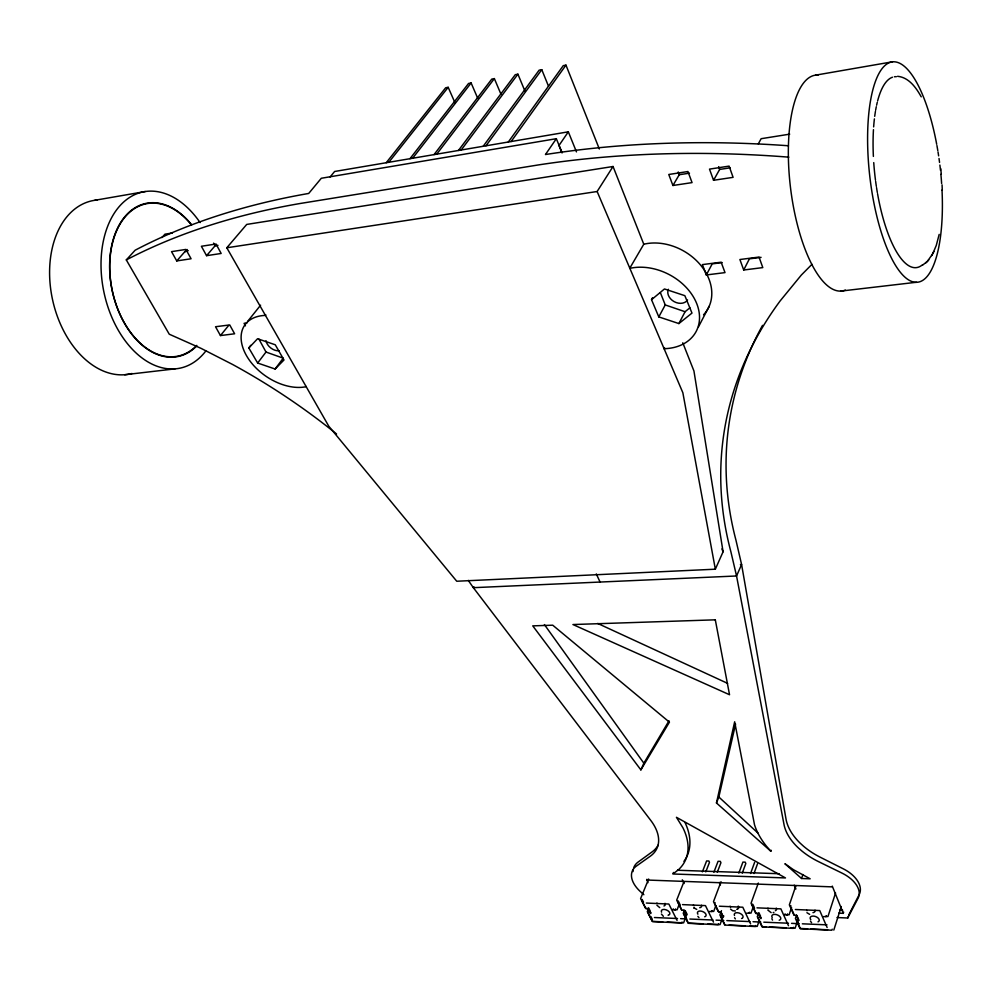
<?xml version="1.0" encoding="UTF-8"?>
<svg xmlns="http://www.w3.org/2000/svg" width="992" height="992" viewBox="0 0 992 992"><rect width="100%" height="100%" fill="white"/><g stroke="black" fill="none" stroke-linecap="round" stroke-linejoin="round"><path stroke-width="1.49" d="M939.188 234.372L936.262 245.458L933.1 252.935M770.834 851.235L716.46 802.974L734.663 721.792L754.515 824.774A92.43 56.135 19.7 0 0 766.382 846.114L770.834 851.235L771.168 850.28M716.46 802.974L718.84 797.01L735.58 724.073M848.284 916.286L847.751 918.009L836.988 917.526M838.662 913.148L843.287 913.347L843.671 912.144M832.214 929.182L831.879 930.223L800.395 928.71L796.65 920.328L796.998 919.299L798.238 922.089M833.801 930.087L841.303 906.514M835.549 892.986L827.948 916.558L825.493 916.447M826.348 915.653L826.014 916.682L823.558 916.571M843.287 913.347L832.276 886.104M797.072 922.399L795.113 928.227L790.587 928.004M796.402 915.492L795.41 918.406L799.912 928.45L807.612 928.822M793.55 927.334L793.203 928.363L762.34 926.875L758.483 918.567L758.843 917.55M795.844 885.893L789.347 904.865L793.898 915.033M787.512 913.917L787.152 914.946L784.759 914.835L785.106 913.818M790.934 905.758L790.587 906.787L794.381 915.269L796.799 915.38L799.056 920.44M791.566 907.531L789.086 914.822L786.681 914.711M801.561 878.503L784.908 863.722L793.526 869.748L810.154 878.8L801.561 878.503L802.925 874.522M759.24 920.638L757.206 926.404L749.803 926.044M761.211 917.662L760.852 918.679L758.52 913.669L756.152 913.558L752.258 905.163L752.618 904.146L754.565 908.35M758.297 913.781L757.28 916.67L761.906 926.627L766.432 926.85M755.644 925.524L755.284 926.528L725.028 925.077L721.072 916.856L721.444 915.852M753.585 905.907L751.006 913.124L748.65 913.012M758.322 883.041L751.043 903.253L755.73 913.334L758.086 913.434L759.636 916.782M749.444 912.231L749.072 913.248L746.716 913.136M753.982 873.543L757.504 863.858M750.56 873.506L754.59 862.457M722.684 917.476L720.031 924.618L707.866 924.023M723.763 915.951L723.391 916.955L721.01 911.995L718.692 911.884L714.686 903.563L715.058 902.559M742.264 873.134L745.823 863.486L745.203 862.16L742.909 862.085L738.829 873.109M721.494 910.681L719.894 914.971L724.644 924.829M718.493 923.738L718.121 924.742L688.448 923.316L684.393 915.157L684.778 914.165L686.129 916.881M715.815 905.746L713.682 911.45L711.363 911.35M721.035 881.677L713.496 901.666L718.307 911.66L720.626 911.76L722.213 915.07M712.12 910.569L711.748 911.574L709.441 911.474M717.29 872.278L720.936 862.705L720.316 861.378L718.059 861.316L713.88 872.253M685.77 917.216L683.587 922.858L667.182 922.076M705.796 871.894L709.478 862.346L708.846 861.019L706.602 860.957L702.373 871.856M684.344 910.47L683.24 913.297L688.101 923.081L703.316 923.812M682.05 922.002L681.665 922.994L652.575 921.593L648.421 913.508L648.83 912.528M675.527 908.945L675.143 909.937L672.874 909.838L673.27 908.846M679.284 904.171L677.077 909.813L674.808 909.714M683.934 881.752L676.693 900.128L681.616 910.024M651.05 912.628L650.653 913.607L648.16 908.734L645.928 908.635L641.725 900.451L642.134 899.471L643.535 902.199M673.184 873.22L673.494 872.452M648.433 908.858L647.292 911.66L652.265 921.357L662.706 921.853M648.644 879.024L640.596 898.603L645.631 908.412L647.85 908.511L649.524 911.76M647.962 882.682L646.92 879.296M703.564 314.774A49.538 38.403 30 0 0 700.253 264.678A49.538 38.403 30 0 0 643.783 244.218L613.044 166.495L246.71 224.428L226.796 247.777L328.749 426.163L456.742 581.238L715.344 569.197L723.081 551.775L693.941 370.983L682.781 342.798M640.882 769.891L669.426 722.164L552.73 625.196L532.754 625.865L640.882 769.891L643.858 763.195L669.005 720.8M652.5 297.774L651.521 299.696L658.8 316.907L678.875 323.566L685.075 311.724L689.862 307.83M658.8 316.907L665.235 304.928L660.424 292.776M743.715 269.998L739.896 259.52L759.029 257.064L762.798 267.604L743.715 269.998L749.406 258.838L761.087 257.35M848.656 915.132L859.196 894.623A28.979 17.546 20.7 0 0 843.361 868.868L820.272 857.237A59.284 37.113 20.6 0 1 803.57 846.25L800.073 843.064A59.284 37.113 20.6 0 1 785.924 818.561L741.594 564.522L735.965 540.218A540.516 389.906 7.5 0 1 762.55 325.364M927.545 261.144L932.492 254.101M698.542 326.74L709.193 306.268M931.736 255.564L933.844 251.509M847.751 918.009L858.105 898.132A29.016 17.025 19.9 0 0 841.985 873.096L818.747 861.738A59.421 36.084 19.7 0 1 801.908 851.037L798.362 847.937A59.421 36.084 19.7 0 1 783.928 824.079L736.548 575.98L730.893 551.775A544.397 390.426 7.7 0 1 780.171 300.886L801.338 275.044L811.989 264.306M706.304 274.958L702.386 264.604L721.147 262.198L725.016 272.614L706.304 274.958L712.206 263.884L722.213 262.595M664.504 347.597L663.908 348.7A50.27 37.671 27.8 0 0 696.322 302.622A50.27 37.671 27.8 0 0 629.697 268.386M758.31 143.877L761.124 138.706L789.706 134.156M473.903 586.681L473.345 587.686L650.839 820.52A53.357 31.074 24.3 0 1 650.256 856.232L636.405 866.066A32.587 18.563 23.1 0 0 640.547 891.746L643.845 894.722M713.558 180.284L709.503 169.124L729.095 166.11L733.1 177.345L713.558 180.284L719.646 169.434L718.654 166.656M629.684 268.373L643.783 244.218M672.923 185.492L692.056 182.615L687.94 171.529L668.769 174.48L672.923 185.492L679.26 174.728L689.49 173.154M226.796 247.777L597.134 191.506L613.044 166.495M576.476 151.9L568.329 131.824L558.967 145.526L561.906 152.681M562.117 152.743L556.338 138.694L545.464 154.529A882.52 547.968 18.6 0 1 788.442 145.762M250.74 345.328L248.831 347.956L257.647 363.035L275.106 369.012L283.228 358.162L266.005 352.048L258.986 339.214M257.647 363.035L266.005 352.048M511.128 141.534L565.973 65.125L599.342 148.998M508.313 142.005L563.27 65.633L565.973 65.125M485.981 145.799L541.781 69.676L548.464 86.118M306.317 386.496L306.181 386.682A46.14 29.921 34.8 0 1 246.475 355.632A46.14 29.921 34.8 0 1 265.447 315.406L265.844 314.886M483.203 146.27L539.115 70.184L541.781 69.676M461.181 150.003L517.923 74.177L524.942 91.09M458.453 150.474L515.282 74.673L517.923 74.177M434.037 154.616L491.772 79.1L494.363 78.604L500.972 94.228M436.728 154.157L494.363 78.604M412.622 158.249L471.126 82.981L477.71 98.245M409.969 158.695L468.559 83.464L471.126 82.981M388.839 162.279L448.186 87.308L454.944 102.672M386.223 162.725L445.656 87.78L448.186 87.308M247.591 321.445L260.598 305.201M220.46 335.569L234.62 333.783L229.71 324.93L215.524 326.74L220.46 335.569L228.582 325.537M330.1 176.973L334.614 171.492L568.329 131.824M206.559 255.676L221.166 253.468L216.033 244.02L201.388 246.264L206.559 255.676L215.066 245.793L217.98 245.346M176.75 260.921L191.084 258.763L185.901 249.426L171.529 251.633L176.75 260.921L185.355 251.112L188.22 250.666M185.318 251.757L187.277 249.525M161.907 237.572L164.957 234.174L172.385 232.996M336.573 434A394.332 223.188 33.6 0 0 232.5 364.424L201.041 348.353L169.26 334.205L126.306 259.916L135.135 250.22A826.745 497.029 22.9 0 1 308.71 193.452L321.309 178.262L556.338 138.694M248.831 347.956L257.56 338.743L275.255 344.782L283.985 359.984L275.106 369.012M922.672 265.075L927.136 261.553M925.92 262.83L928.748 259.892M651.521 299.696L664.466 288.957L684.852 295.678L691.982 313.075L678.875 323.566M773.896 912.38L773.177 912.615M735.394 910.941L732.691 910.768L730.521 909.081M94.798 200.297L145.316 191.53M815.734 75.132L892.453 61.814M719.646 169.434L730.112 167.834M246.946 322.958L244.069 323.33L245.458 325.872M124.694 374.74L175.001 368.875M840.646 291.115L916.583 282.249M740.429 564.572L741.594 564.522L736.548 575.98L473.345 587.686L468.274 580.394M677.511 870.257L779.166 873.716M646.61 880.016L832.028 886.86M839.616 910.135L842.704 910.272M646.35 903.055L668.856 904.034L677.065 920.39M682.496 904.617L705.461 905.609L713.484 922.126M719.374 906.217L742.797 907.221L750.609 923.887M756.983 907.841L780.878 908.87L788.479 925.685M795.361 909.503L819.739 910.557L827.13 927.52M654.41 917.526L677.524 918.518M680.599 918.642L686.762 918.902M689.849 919.038L712.963 920.018M716.05 920.142L723.751 920.477M726.838 920.601L749.952 921.593M753.027 921.717L760.74 922.039M763.815 922.176L788.466 923.217M791.554 923.354L799.254 923.676M802.342 923.812L826.993 924.854M729.083 925.052L745.364 925.834M769.457 926.987L786.061 927.793M810.687 928.971L827.638 929.789M897.611 76.31C908.908 77.376 916.162 87.755 921.233 96.844M696.731 909.404L693.743 907.73L694.189 908.213M809.658 914.364L806.918 912.702M771.144 912.652L767.833 910.073M659.754 907.643L656.902 905.225M665.235 304.928L685.075 311.724M597.692 623.435L727.595 683.364M663.375 916.335L661.416 914.054M698.963 917.637L697.86 916.335M718.84 797.01L758 833.106M811.58 922.659L810.489 921.221M735.382 918.914L734.539 917.724M544.397 624.588L643.858 763.195M772.532 920.117L771.838 918.704M213.602 243.114L215.066 245.793M650.901 916.558L652.277 919.262M648.557 907.742L650.43 911.4M685.224 910.582L687.059 914.277L686.662 915.269L684.22 910.346L681.95 910.247L677.846 901.988L678.243 900.996L680.289 905.126M683.885 910.123L685.509 913.396M682.298 879.817L684.12 883.525M719.287 882.396L720.477 884.889M596.291 573.922L600.073 582.056M758.88 912.652L760.628 916.41M796.316 915.145L797.816 918.518M794.232 885.162L795.906 888.968M597.134 191.506L682.856 392.745L715.344 569.197M721.903 548.923L723.081 551.775M678.23 171.976L679.26 174.728M940.738 168.615L941.284 174.059M942.065 184.884L942.288 190.241M687.555 300.006A11.011 8.531 29.3 0 1 674.089 301.605A11.011 8.531 29.3 0 1 668.372 289.292M279.198 350.746A10.019 6.646 37.1 0 1 266.03 340.727M205.815 350.994A90.036 58.813 78.1 0 1 121.173 334.974A90.036 58.813 78.1 0 1 115.667 211.135A90.036 58.813 78.1 0 1 200.111 222.605M132.06 373.488A88.648 59.867 77.4 0 1 52.105 297.588A88.648 59.867 77.4 0 1 97.315 200M196.503 346.196A78.008 50.952 78.1 0 1 125.686 325.326A78.008 50.952 78.1 0 1 121.446 221.836A78.008 50.952 78.1 0 1 191.543 224.961M942.016 190.03A110.893 35.464 83.5 0 1 895.974 266.104A110.893 35.464 83.5 0 1 874.721 83.464A110.893 35.464 83.5 0 1 936.684 144.237M936.919 145.514A110.893 35.464 83.5 0 1 937.812 150.672M938.023 151.974A110.893 35.464 83.5 0 1 938.63 155.88M939.015 158.497A110.893 35.464 83.5 0 1 939.548 162.44M939.883 165.069A110.893 35.464 83.5 0 1 940.49 170.339M940.887 174.294A110.893 35.464 83.5 0 1 941.631 183.495M845.345 290.086A108.736 38.514 83.1 0 1 790.723 189.46A108.736 38.514 83.1 0 1 818.177 75.057M922.572 264.69A96.075 30.715 83.5 0 1 877.548 193.725M877.337 192.498A96.075 30.715 83.5 0 1 876.531 187.587M876.345 186.347A96.075 30.715 83.5 0 1 875.638 181.375M875.477 180.135A96.075 30.715 83.5 0 1 873.741 162.614M873.382 156.401A96.075 30.715 83.5 0 1 873.456 129.679M873.642 126.902A96.075 30.715 83.5 0 1 874.398 118.879M874.708 116.324A96.075 30.715 83.5 0 1 875.44 111.389M875.638 110.199A96.075 30.715 83.5 0 1 876.296 106.714M876.606 105.226A96.075 30.715 83.5 0 1 877.275 102.337M877.622 100.936A96.075 30.715 83.5 0 1 892.49 77.227M894.4 76.768A96.075 30.715 83.5 0 1 896.346 76.694M815.027 910.185A4.774 2.753 20.2 0 1 812.956 912.652M807.054 910.693A4.774 2.753 20.2 0 1 806.657 910.259M810.824 919.72A4.749 2.728 20.2 0 1 811.952 916.199A4.749 2.728 20.2 0 1 818.09 918.022A4.749 2.728 20.2 0 1 818.016 921.853M701.53 905.287A4.6 2.604 22.4 0 1 699.732 907.692M694.065 905.795A4.6 2.604 22.4 0 1 693.408 905.039M697.897 914.19A4.588 2.592 22.2 0 1 699.484 911.065A4.588 2.592 22.2 0 1 705.262 913.285A4.588 2.592 22.2 0 1 704.68 916.782M738.222 906.105A4.662 2.654 21.7 0 1 737.602 909.056M737.242 909.193A4.662 2.654 21.7 0 1 736.734 909.304M730.62 907.01A4.662 2.654 21.7 0 1 730.075 906.18M734.489 915.48A4.638 2.629 21.6 0 1 738.978 912.987A4.638 2.629 21.6 0 1 742.624 917.91M742.338 918.146A4.638 2.629 21.6 0 1 741.57 918.493M665 903.328A4.551 2.567 23 0 1 663.958 905.981M657.2 903.464A4.551 2.567 23 0 1 656.94 903.03M661.565 912.156A4.538 2.542 22.9 0 1 666.054 909.8A4.538 2.542 22.9 0 1 669.216 914.773M668.496 915.108A4.538 2.542 22.9 0 1 668.062 915.207M776.29 908.126A4.712 2.703 21 0 1 775.36 910.706M768.279 908.647A4.712 2.703 21 0 1 767.957 908.201M772.247 917.575A4.7 2.678 20.9 0 1 774.045 914.401A4.7 2.678 20.9 0 1 779.972 916.658A4.7 2.678 20.9 0 1 779.204 920.229M196.813 345.377A78.008 50.939 78.1 0 1 125.972 325.574A78.008 50.939 78.1 0 1 120.999 221.972A78.008 50.939 78.1 0 1 190.972 224.006M788.826 157.158A887.877 547.361 18.7 0 0 538.296 164.945L300.44 203.447A831.457 496.149 22.9 0 0 126.306 259.916M633.02 871.584A32.538 19.133 24.1 0 1 633.268 869.352M633.9 867.256A32.538 19.133 24.1 0 1 638.092 862.073L652.066 851.917A53.233 31.98 25.4 0 0 658.266 844.948M685.05 822.566A83.886 50.418 25.4 0 1 683.947 861.354M678.28 869.91L672.874 873.989L785.478 877.932L676.432 817.296L682.918 827.762A84.084 48.992 24.3 0 1 678.28 869.91M715.306 619.826L572.93 624.538L729.529 694.735L715.306 619.826"/></g></svg>
